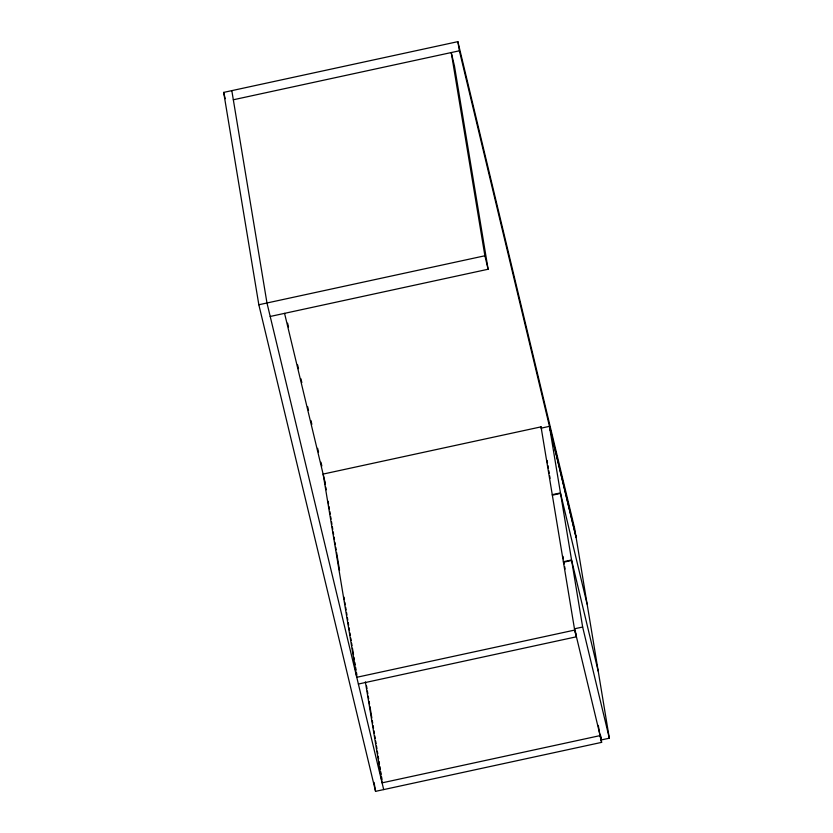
<?xml version="1.0" encoding="UTF-8"?>
<svg xmlns="http://www.w3.org/2000/svg" width="833" height="833" viewBox="0 0 833 833"><rect width="100%" height="100%" fill="white"/><g stroke="black" fill="none" stroke-linecap="round" stroke-linejoin="round"><path stroke-width="1.25" d="M600.343 734.696L601.613 742.37L375.558 791.35L258.834 304.753L223.681 92.401L457.869 41.65L574.593 528.247L587.119 604.071M233.334 99.773L459.379 50.792L457.869 41.65M258.834 304.753L484.889 255.773L451.247 52.562L454.474 66.036L488.117 269.246L270.204 316.467M541.034 426.86L323.121 474.081L356.763 677.291L574.676 630.081L541.034 426.86L541.575 429.11M541.294 428.12L549.436 426.35L576.103 537.524M552.31 494.667L560.453 492.907L549.436 426.35M552.394 495.177L560.536 493.417L571.553 559.963L598.302 671.648L609.319 738.194L601.187 739.964L574.52 628.79L582.652 627.03L571.636 560.474L563.504 562.244M563.41 561.734L571.553 559.963M358.377 684.039L576.29 636.818L575.228 630.425M598.302 725.408L599.989 735.633L382.076 782.853L365.364 681.883M459.379 50.792L576.103 537.389M560.453 492.907L587.203 604.581L598.219 671.138M582.652 627.03L609.319 738.194M484.889 255.773L488.117 269.246M574.676 630.081L576.29 636.818M599.989 735.633L601.613 742.37M287.604 323.183L288.51 326.973M297.61 364.896L298.516 368.686M300.942 378.796L301.848 382.586M307.616 406.598L308.522 410.398M310.948 420.509L311.854 424.299M317.612 448.31L318.529 452.1M320.955 462.211L321.861 466.001M284.563 313.375L325.193 482.734M223.681 92.401L225.191 98.71M383.701 789.59L266.976 302.993L231.813 90.63M600.333 734.841L601.187 739.964M547.094 460.441L547.51 462.992M547.937 465.553L548.364 468.104M548.78 470.666L549.207 473.217M549.634 475.778L550.051 478.329M562.962 556.298L563.379 558.849M563.806 561.411L564.233 563.962M564.649 566.523L565.076 569.074M366.541 685.965L366.978 688.62M367.395 691.078L367.832 693.733M368.238 696.201L368.675 698.845M369.081 701.313L369.519 703.958M369.935 706.436L371.851 718.015M372.257 720.503L372.695 723.127M373.111 725.626L373.538 728.24M373.955 730.739L374.392 733.352M374.798 735.851L375.235 738.465M375.652 740.974L376.079 743.577M376.495 746.087L376.922 748.69M377.349 751.21L377.776 753.803M378.192 756.322L378.619 758.915M379.036 761.445L379.463 764.028M379.89 766.558L380.317 769.14M380.733 771.681L381.16 774.253M381.576 776.793L382.003 779.365M324.943 482.099L325.37 484.65M325.797 487.211L326.213 489.762M328.119 501.268L328.546 503.819M328.962 506.381L329.389 508.932M329.816 511.493L330.232 514.044M330.659 516.606L331.086 519.157M331.503 521.718L331.93 524.269M332.357 526.831L332.773 529.382M333.2 531.943L333.616 534.494M334.043 537.056L334.47 539.607M334.887 542.168L335.314 544.72M335.741 547.281L336.157 549.832M336.584 552.394L339.541 570.282M343.987 597.126L344.414 599.677M344.831 602.238L345.258 604.789M345.685 607.351L346.101 609.902M346.528 612.463L346.955 615.014M347.371 617.576L347.798 620.127M348.225 622.688L348.642 625.239M349.069 627.801L349.496 630.352M349.912 632.913L350.339 635.464M350.755 638.026L351.182 640.577M351.609 643.138L352.026 645.69M352.453 648.251L353.515 654.634M353.931 657.195L354.358 659.746M354.785 662.308L355.202 664.859M355.629 667.42L356.045 669.971M356.472 672.533L356.899 675.084M374.079 782.395L375.558 791.35"/></g></svg>
